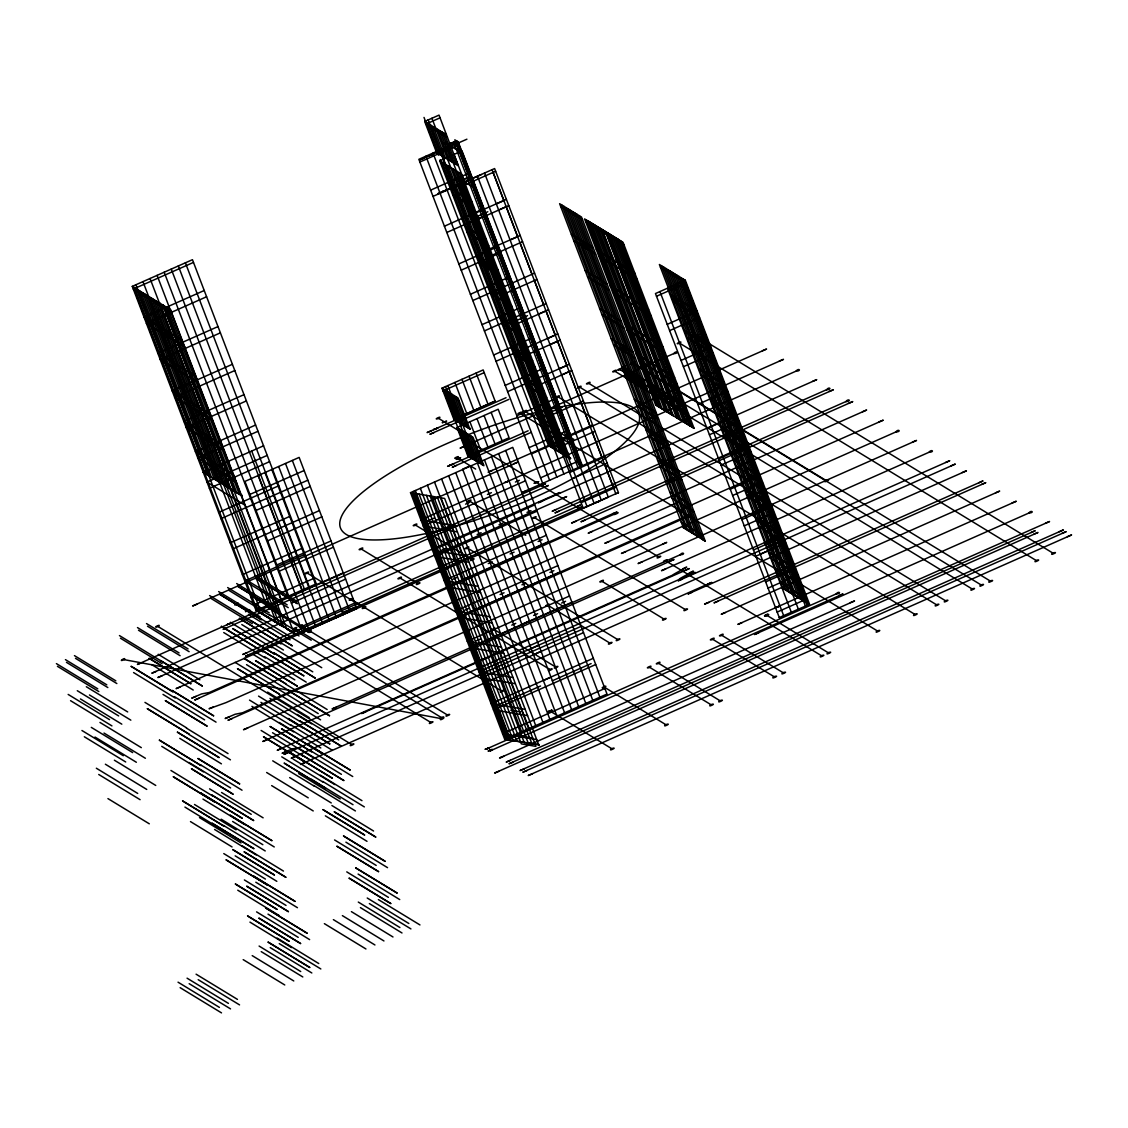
<?xml version="1.0" encoding="UTF-8"?>
<svg xmlns="http://www.w3.org/2000/svg" width="1128" height="1128" viewBox="0 0 1128 1128"><rect width="100%" height="100%" fill="white"/><g stroke="black" fill="none" stroke-linecap="round" stroke-linejoin="round"><path stroke-width="1.5" d="M304.814 762.866L300.499 764.446L711.712 582.415L707.51 584.177M513.282 762.19L508.968 763.769L1035.208 530.738L1031.048 532.529M555.723 494.219L560.01 492.555L151.815 673.219L156.031 671.484M562.379 498.266L566.665 496.602L157.878 677.533L162.094 675.799M224.077 484.645L225.529 484.109L224.021 484.659L203.336 472.392L241.575 495.714M679.423 579.115C678.139 579.016 703.209 566.439 689.166 572.996M308.057 631.962C309.763 634.26 314.557 628.183 308.057 631.962L266.518 606.638M492.217 749.274L488.043 751.022L490.835 750.599L843.039 593.948L838.823 595.669M501.043 757.339L502.2 757.226L501.34 757.381M124.306 659.668C126.9 656.214 116.494 662.728 124.306 659.668L440.977 718.578C448.676 715.716 437.932 722.131 440.977 718.578M488.071 748.273L487.366 748.668L488.227 748.357M506.077 739.503L411.847 492.894M504.695 739.305L607.019 694.058L512.732 447.365L410.507 492.668L504.695 739.305L539.339 744.677M507.515 739.559L412.947 493.077M415.485 493.514L509.955 739.968M516.976 741.35L420.349 488.311M528.214 743.07L433.716 496.602M437.354 497.222L531.866 743.69M580.116 387.412C584.473 383.731 572.418 389.823 580.116 387.412L936.353 604.664C943.953 602.507 931.432 608.415 936.353 604.664M237.317 604.368C241.674 600.688 229.604 606.779 237.317 604.368L430.473 722.244C437.988 720.073 425.735 725.938 430.473 722.244M400.525 578.297C404.698 574.66 392.882 580.723 400.525 578.297L549.731 669.383C557.317 667.24 544.81 673.12 549.731 669.383M301.627 625.998C305.773 622.346 293.886 628.423 301.627 625.998L447.167 714.842C454.753 712.699 442.246 718.578 447.167 714.842M825.978 480.429C821.057 484.166 833.789 478.342 825.978 480.429L634.091 363.484C624.433 366.163 638.561 359.606 634.091 363.484M773.991 676.631C769.028 680.41 781.831 674.544 773.991 676.631L712.966 639.449C705.085 641.62 717.986 635.67 712.966 639.449M1052.805 553.044C1047.912 556.837 1060.701 550.859 1052.805 553.044L696.427 335.862C688.503 338.019 701.517 332.097 696.427 335.862M550.619 711.415C555.653 708.454 545.529 713.742 550.605 711.415L611.63 748.611C619.23 746.426 606.864 752.32 611.63 748.611M446.11 143.312C450.833 139.632 438.482 145.484 446.11 143.312L459.618 151.547M453.202 142.889L454.683 141.62L450.41 143.312L453.202 142.889L458.179 145.921M461.479 180.085C466.315 176.391 453.879 182.186 461.479 180.085L473.393 187.347M466.851 178.605L468.346 177.378L464.045 178.999L466.851 178.605L471.828 181.65M438.736 418.46C443.614 414.766 431.178 420.589 438.736 418.46L461.648 432.419M464.524 438.665C469.389 434.957 456.939 440.78 464.524 438.665L658.244 556.71C665.774 554.553 653.521 560.419 658.244 556.71M520.459 413.398C525.281 409.675 512.789 415.541 520.459 413.398L877.274 630.862C884.86 628.705 872.438 634.599 877.274 630.862M525.408 411.664C530.273 407.969 517.865 413.75 525.408 411.664L571.163 439.553C578.833 437.438 566.214 443.233 571.318 439.497M558.332 397.07C563.027 393.418 550.816 399.199 558.332 397.07L914.709 614.266C922.239 612.137 909.817 618.003 914.709 614.266M615.169 371.422C619.949 367.728 607.668 373.537 615.169 371.422L971.983 588.872C979.597 586.729 967.133 592.609 971.983 588.872M588.999 383.478C593.638 379.826 581.399 385.635 588.999 383.478L945.377 600.674C952.948 598.503 940.653 604.368 945.377 600.674M624.193 367.418C629.071 363.724 616.621 369.547 624.193 367.418L981.007 584.868C988.579 582.725 976.185 588.604 981.007 584.868M620.118 369.688C624.997 365.966 612.504 371.803 620.118 369.688L667.367 398.48C675.122 396.337 662.418 402.174 667.522 398.424M679.733 343.25C684.597 339.556 672.175 345.379 679.733 343.25L1036.11 560.447C1043.767 558.289 1031.302 564.155 1036.11 560.447M457.249 457.869C462.085 454.175 449.663 459.984 457.249 457.869L475.649 469.079M158.103 626.576C162.841 622.91 150.588 628.719 158.103 626.576L351.414 744.381C358.93 742.266 346.522 748.09 351.414 744.381M253.405 597.234C258.27 593.554 245.848 599.363 253.405 597.234L309.255 631.271M307.521 573.25C312.287 569.569 299.963 575.407 307.521 573.25L363.371 607.287C370.929 605.13 358.662 610.995 363.371 607.287M361.651 549.251C366.529 545.529 354.037 551.38 361.651 549.251L417.501 583.289C424.988 581.174 412.622 587.011 417.501 583.289M415.767 525.267C420.49 521.573 408.139 527.425 415.767 525.267L471.617 559.305C479.16 557.176 466.71 563.013 471.617 559.305M469.882 501.269C474.676 497.589 462.325 503.44 469.882 501.269L525.733 535.306M351.696 599.687C356.589 595.965 344.082 601.802 351.696 599.687L501.283 690.858C508.813 688.7 496.574 694.538 501.283 690.858M467.782 548.222C472.477 544.542 460.139 550.379 467.782 548.222L617.383 639.393C625.039 637.221 612.504 643.143 617.383 639.393M534.996 517.963C539.861 514.241 527.396 520.078 534.996 517.963L685.02 609.402C692.578 607.245 680.311 613.11 685.02 609.402M295.578 628.677C300.316 625.025 288.035 630.806 295.578 628.677L441.259 717.464C448.775 715.293 436.508 721.173 441.259 717.464M615.169 513.099C609.402 517.569 626.266 509.771 612.673 513.748L209.3 692.507L201.672 693.889L191.732 698.161L195.948 696.427M615.324 513.198L616.847 511.999L612.589 513.691M494.078 629.48C498.985 625.786 486.549 631.567 494.078 629.48L555.399 666.859C562.942 664.688 550.675 670.554 555.399 666.859M548.194 605.496C552.917 601.802 540.636 607.639 548.194 605.496L609.529 642.875C617.058 640.704 604.805 646.57 609.529 642.875M602.31 581.498C607.061 577.818 594.78 583.641 602.31 581.498L663.645 618.877C671.216 616.72 658.808 622.614 663.645 618.877M666.056 561.011C670.808 557.345 658.555 563.154 666.056 561.011L821.353 655.65C828.897 653.521 816.559 659.33 821.353 655.65M604.735 687.431C609.444 683.737 597.135 689.589 604.735 687.431L665.76 724.613C673.388 722.442 660.98 728.335 665.76 724.613M649.827 667.438C654.621 663.743 642.382 669.553 649.827 667.438L710.851 704.619C718.409 702.476 706.156 708.356 710.851 704.619M658.851 663.433C663.701 659.725 651.18 665.591 658.851 663.433L719.875 700.629C727.475 698.486 714.997 704.365 719.875 700.629M721.99 635.445C726.883 631.722 714.391 637.574 721.99 635.445L783.015 672.64C790.742 670.54 777.897 676.363 783.17 672.57M766.984 615.394C773.3 612.758 761.09 618.722 766.405 614.887C772.483 612.137 759.172 617.298 766.984 615.394L828.107 652.647C835.848 650.532 823.045 656.383 828.262 652.576M990.017 580.878C984.843 584.6 997.885 578.861 990.017 580.878L633.217 363.427M424.692 121.472L439.032 115.112L458.222 165.76L436.564 152.562L424.692 121.472L446.35 134.655M440.061 117.82L425.735 124.179L447.379 137.376M294.958 633.344L256.014 610.431L132.272 286.371L192.451 259.694L316.277 583.81M582.429 465.85L458.208 141.888L418.855 159.33L542.709 483.433M424.227 158.117L420.011 159.838L466.907 139.195M193.48 262.401L133.301 289.078L171.569 312.4M419.898 162.037L459.237 144.595L455.853 142.537M439.709 160.796L462.001 150.912L570.726 435.648L548.434 445.518L439.709 160.796L461.366 173.98L570.091 458.715L570.754 458.306M204.21 290.502L144.031 317.179L182.299 340.501M430.628 190.138L469.967 172.697L466.583 170.624M450.213 188.291L494.614 168.565L618.454 492.682M441.936 192.084L437.678 193.776L481.402 174.544M206.593 296.749L146.414 323.426L184.71 346.761M433.011 196.385L472.35 178.943L468.966 176.885M440.188 159.753L451.637 188.799M460.576 186.825L495.643 171.273M455.007 190.392L450.721 188.207L454.697 190.632M217.986 326.584L157.807 353.261L196.075 376.583M444.404 226.22L483.743 208.779L480.359 206.72M471.307 214.912L506.373 199.374M496.292 203.914L503.878 200.558L493.091 172.316M473.647 218.028L487.818 211.74M220.383 332.845L160.204 359.522L198.486 382.843M446.787 232.481L486.14 215.039L482.756 212.981M498.632 210.034L506.204 206.678L517.653 236.654L510.082 240.01M473.689 221.173L508.756 205.62M485.082 251.008L520.149 235.456M232.382 364.288L172.217 390.965L210.485 414.286M458.8 263.924L498.153 246.482L494.769 244.423M487.465 257.254L522.546 241.716M234.779 370.548L174.6 397.225L212.868 420.547M461.197 270.184L500.536 252.742L497.152 250.684M243.986 394.659L183.808 421.336L222.075 444.658M470.404 294.295L509.743 276.853L506.359 274.795M246.369 400.919L186.191 427.597L224.458 450.918M472.787 300.556L534.545 273.159M501.875 294.972L536.942 279.42M255.577 425.03L195.412 451.708L233.679 475.029M481.994 324.667L521.347 307.225L517.963 305.166M257.974 431.291L197.795 457.968L236.076 481.289M484.377 330.927L546.149 303.531M513.325 321.931L527.509 315.657M538.409 314.19L545.98 310.834L555.244 335.101L547.672 338.456M513.466 325.329L548.532 309.791M203.308 472.392L263.599 445.786M207.566 474.606L136.15 288.74M209.737 475.931L138.321 290.065M214.08 478.568L142.678 292.702M207.002 482.079L267.181 455.402M493.599 355.038L532.938 337.596L529.554 335.538M216.252 479.894L144.849 294.027M220.609 482.544L149.192 296.678M209.385 488.339L269.564 461.662M495.982 361.298L557.74 333.902M222.78 483.87L151.363 298.003M470.559 428.668L453.837 419.292L441.964 388.187L483.165 369.928L495.107 401.089L454.33 419.221L470.263 428.908M783.481 588.407L809.537 604.255L685.331 280.308L655.467 293.548L779.321 617.65M226.869 486.69L228.702 485.999M484.194 372.635L442.994 390.894L459.054 400.68M656.496 296.255L686.374 283.015L660.43 267.209M549.999 344.562L557.584 341.206L566.848 365.472L559.262 368.828M525.07 355.701L560.137 340.162M228.984 487.987L231.451 489.157L228.942 488.015L157.878 301.98M235.033 490.92L234.201 491.173L235.16 491.413M236.753 492.724L165.661 306.717M239.192 493.881L167.776 308.014M241.279 495.178L242.238 495.305M249.838 494.459L304.095 470.531M218.606 512.45L278.771 485.773M505.189 385.409L544.528 367.968L541.158 365.909M220.989 518.697L307.845 480.19M507.572 391.67L569.344 364.274M667.226 324.356L697.104 311.116L671.146 295.296M441.964 388.187L458.024 397.972L469.897 429.077L453.879 419.32L495.136 401.089M431.375 430.91L427.075 432.574L506.035 397.719M561.603 374.933L569.175 371.577L578.438 395.829M256.042 510.462L310.228 486.45M536.66 386.072L571.727 370.534M434.069 432.546L429.853 434.266L508.813 399.411M669.623 330.617L699.487 317.377L673.543 301.557M456.981 427.512L498.181 409.252L509.109 437.749L467.838 455.952L456.981 427.512L473.041 437.297L483.898 465.737L467.838 455.952M230.197 542.822L290.375 516.145M516.793 415.781L556.132 398.339L552.748 396.281M232.579 549.068L319.45 510.561M464.327 446.42L460.111 448.14L673.585 353.656C680.029 353.388 676.194 349.92 673.698 353.698M548.208 413.285L562.379 406.996M267.632 540.834L321.832 516.821M548.264 416.444L583.331 400.905M681.016 360.452L710.88 347.198L684.936 331.392M468.331 455.895L469.657 456.995M451.82 464.623L447.59 466.357L528.172 430.783M456.459 465.483L452.243 467.218L530.95 432.461M683.399 366.699L713.277 353.459L687.319 337.653M242.379 574.73L302.558 548.053M528.976 447.689L568.315 430.261L564.931 428.189M276.853 564.959L331.04 540.932M557.472 440.554L592.538 425.016M492.358 470.461L488.128 472.195L766.575 349.046L762.359 350.78M244.776 580.99L304.955 554.313M531.359 453.949L570.712 436.508L567.328 434.449M550.436 446.688L552.931 447.872M196.822 604.27L192.606 605.99L517.865 462.099L513.649 463.819M441.668 161.981L550.394 446.716L553.228 447.633M279.236 571.205L333.423 547.179M559.855 446.815L594.921 431.263M554.948 449.438L555.78 449.184M655.608 404.924L694.101 428.386L623.065 242.351L584.572 218.902L655.608 404.924L656.496 404.656M586.377 220.002L657.412 406.024L659.598 406.968M659.894 406.714L659.274 407.095L588.153 221.032L619.427 240.081L690.519 426.271M559.601 451.933L431.911 118.271M660.754 407.673L589.352 221.807M563.958 454.584L454.852 170.018M664.801 410.141L593.384 224.275M779.265 361.087L783.481 359.353L420.885 519.839L455.007 525.62M666.916 411.424L595.499 225.558M459.195 172.669L567.92 457.404L570.458 458.56M430.149 519.839L434.111 518.09M465.568 504.131L469.53 502.383M487.437 494.445L491.399 492.682M515.411 482.037L519.374 480.288M671.16 414.004L599.744 228.138M525.493 480.782L423.282 526.099L457.404 531.88M697.795 404.402L727.673 391.162L701.715 375.356M676.447 417.571L689.984 425.82M253.913 604.918L314.092 578.255M540.509 477.877L579.848 460.45L576.464 458.377M677.378 417.811L605.976 231.945M679.31 418.981L607.893 233.115M458.208 141.888L454.824 139.83L578.565 463.89L579.454 463.608M681.086 420.406L610.008 234.398M581.103 465.046L456.981 141.141M581.484 465.568L457.686 141.578M256.014 610.431L316.305 583.825M525.93 490.934L521.672 492.64L795.889 371.211C802.276 370.971 798.483 367.46 796.001 371.267M683.54 421.562L612.123 235.696M289.036 596.867L343.222 572.855M569.654 472.477L604.721 456.925M141.691 662.77L137.404 664.434L545.585 483.729L541.482 485.548M685.669 422.859L614.252 236.993M227.32 627.633L223.104 629.353L548.377 485.463L544.147 487.183M687.474 424.283L616.367 238.276M689.701 425.312L618.285 239.446M291.419 603.127L345.619 579.101M572.037 478.737L607.118 463.185M690.533 426.158L691.365 425.905M692.338 427.258L621.26 241.251M694.143 428.358L690.829 426.031M542.554 501.072L538.296 502.764L816.742 379.628L812.569 381.377M534.7 504.893L432.489 550.21L466.611 555.991M707.002 428.527L736.88 415.273L710.922 399.467M275.147 622.036L256.521 610.347L276.825 622.712M275.133 622.078L277.121 622.473M441.725 550.182L445.687 548.419M477.158 534.475L481.12 532.712M499.013 524.788L502.975 523.025M527.002 512.38L530.964 510.617M279.631 624.757L284.03 627.154M280.463 624.503L281.958 625.885M537.097 511.153L434.872 556.471L468.994 562.252M709.399 434.774L739.263 421.534L713.319 405.727M155.706 300.654L279.518 624.757L284.467 626.942M556.414 509.518L552.156 511.21L826.373 389.794C832.675 389.611 829.165 385.973 826.486 389.837M163.081 305.096L286.864 629.227L287.739 628.945M289.783 630.622L286.893 629.227M559.15 511.167L554.92 512.902L833.366 389.752L829.15 391.486M300.57 627.055L354.756 603.043M581.188 502.665L616.255 487.113M247.004 652.802L242.746 654.494L580.497 505.006L576.352 506.81M293.689 633.33L294.648 633.583M249.781 654.48L245.509 656.186L579.073 508.474C585.488 508.206 581.611 504.766 579.186 508.516M302.671 632.54L356.857 608.542L299.146 457.404L244.945 481.416L302.699 632.653M618.37 492.626L583.176 508.094L459.533 184.104M180.339 686.924L176.081 688.63L608.316 497.194M492.062 169.693L615.817 493.754L618.426 492.724M575.816 521.333L571.558 523.039L845.774 401.624C852.105 401.427 848.524 397.817 845.887 401.667M546.304 535.264L444.079 580.582L478.201 586.363M718.606 458.884L748.47 445.645L722.526 429.839M585.206 520.093L580.948 521.785L852.768 401.582L848.552 403.316M452.836 579.284L456.798 577.522M488.269 563.577L492.231 561.829M510.138 553.89L514.1 552.128M538.112 541.482L542.074 539.734M548.687 541.525L446.476 586.842L480.599 592.623M720.989 465.145L750.867 451.905L724.909 436.085M198.993 698.288L194.721 699.994L613.731 514.396M592.355 531.415L588.181 533.177L866.628 410.028L862.455 411.776M213.291 707.002L209.075 708.736L225.938 702.645L675.009 503.722L670.836 505.471M609.078 541.609L604.819 543.301L883.266 420.166L879.036 421.886M557.895 565.636L455.684 610.953L489.806 616.734M730.197 489.256L760.075 476.016L734.116 460.21M464.651 610.22L468.613 608.471M500.085 594.526L504.047 592.764M521.954 584.826L525.916 583.077M549.928 572.432L553.89 570.669M229.365 716.802L225.149 718.536L235.089 714.264L242.562 712.783L689.814 514.664L685.641 516.427M560.292 571.896L458.067 617.199L492.189 622.98M732.594 495.516L762.457 482.276L736.514 466.456M232.213 718.536L227.983 720.256L690.914 515.341L686.74 517.089M625.702 551.747L621.443 553.439L895.674 432.024C902.076 431.77 898.212 428.302 895.787 432.066M683.427 527.735L684.259 527.481M685.993 528.961L561.871 205.07M690.336 531.612L566.214 207.707M247.737 727.997L243.507 729.717L666.733 542.399L662.573 544.161M696.85 535.588L572.742 211.683M642.241 561.829L638.067 563.577L916.528 440.428L912.355 442.19M699.036 536.914L574.913 213.009M569.499 596.007L467.274 641.324L501.396 647.105M741.801 519.627L771.665 506.387L745.721 490.581M579.256 215.659L702.998 539.72L705.296 541.059M476.354 640.845L480.316 639.097M511.774 625.138L515.736 623.389M533.643 615.451L537.605 613.688M561.617 603.043L565.579 601.294M521.883 624.348L529.469 620.978M571.882 602.267L469.671 647.571L503.793 653.352M744.184 525.888L774.062 512.648L748.104 496.828M336.37 707.27L332.069 708.934L680.057 554.821C686.473 554.567 682.595 551.113 680.17 554.863M267.068 739.785L262.81 741.477L674.036 559.474L669.806 561.208M665.675 568.935L661.501 570.697L928.922 452.3C935.408 452.004 931.347 448.634 929.035 452.342M682.51 568.935C696.385 562.435 671.682 574.913 672.767 575.068L277.22 750.261L281.436 748.541M365.853 711.853L361.594 713.545L689.293 568.568L685.119 570.317M286.399 751.586L282.113 753.25L292.053 748.978L299.54 747.511M288.19 752.644L283.96 754.378L695.2 572.375L690.971 574.096M682.398 579.129L678.139 580.835L949.776 460.703L945.602 462.452M581.089 626.378L478.878 671.696L513 677.477M753.391 549.999L783.269 536.759L757.311 520.939M531.147 648.6L538.733 645.244M295.451 756.451L291.221 758.171L955.317 464.073L951.101 465.808M533.488 654.705L541.059 651.349M760.216 554.215L767.787 550.859M583.486 632.639L481.261 677.942L515.383 683.723M755.788 556.259L785.652 543.019L759.708 527.199M692.183 592.256L687.967 593.977L966.414 470.827L962.184 472.561M708.849 602.423L704.591 604.114L983.024 480.923L978.935 482.742M718.254 601.168L713.982 602.874L985.816 482.657L981.586 484.391M593.286 658.301L491.061 703.604L525.183 709.385M765.588 581.921L795.451 568.681L769.507 552.861M543.343 680.522L550.915 677.167M493.867 706.706L540.552 686.007M552.283 680.804L591.114 663.588M595.669 664.547L493.458 709.864L527.58 715.645M767.971 588.167L797.848 574.928L771.89 559.121M725.487 612.546L721.215 614.252L999.676 491.103L995.502 492.851M783.185 588.534L784.016 588.28M785.68 589.718L661.558 265.813M787.852 591.044L663.729 267.139M792.194 593.695L668.072 269.789M794.366 595.006L670.244 271.115M742.069 622.656L737.853 624.39L1016.3 501.241L1012.07 502.961M798.709 597.657L674.6 273.766M800.894 598.982L676.772 275.091M550.661 710.851L549.392 711.218L550.478 710.739M803.065 600.308L678.943 276.416M604.805 688.489L502.594 733.792L536.716 739.573M777.107 612.109L806.985 598.869L781.027 583.049M681.115 277.742L805.223 601.633M807.408 602.958L683.286 279.053M779.208 617.608L809.495 604.312M489.538 747.638L836.045 593.977C842.531 593.695 838.428 590.325 836.158 594.033M490.609 750.642L490.017 750.12M489.862 750.19L491.117 749.81M490.412 750.529L491.625 750.12M490.581 750.628L491.667 750.148M758.749 632.822L754.477 634.514L1028.708 513.099C1035.405 512.676 1030.865 509.532 1028.821 513.141M503.708 756.282L499.549 758.03L854.545 600.956L850.315 602.676M510.42 760.357L506.19 762.091L1049.562 521.503L1045.388 523.265M498.858 771.312L494.628 773.047L1038 532.472L1033.77 534.193M524.351 768.873L520.05 770.537L1063.394 529.92L1059.305 531.725M527.044 770.495L522.828 772.215L1066.186 531.64L1061.97 533.375M532.486 773.808L528.228 775.514L1071.586 534.94L1067.426 536.688M504.794 739.305L539.156 744.903M436.635 152.59L438.891 153.591M450.777 188.15L471.885 201.559M468.402 455.811L469.601 457.009L458.743 428.598M410.507 492.668L444.644 498.449L538.817 745.086M510.843 710.316L520.417 711.937M518.147 735.583L532.726 738.05M438.877 153.605L441.02 154.917M464.651 182.003L454.062 154.423M657.441 406.038L659.217 407.109M555.314 449.367L568.286 457.235M567.948 457.404L570.091 458.701L548.419 445.504M703.026 539.734L705.254 541.073L581.498 217.027L559.615 203.689L683.371 527.749L705.254 541.087M578.029 467.796L454.203 143.665M798.384 609.219L674.544 285.088M791.348 612.321L667.48 288.218M601.323 500.282L477.454 176.165M783.664 615.648L659.936 291.574M549.632 480.288L425.919 156.2M473.704 453.371L462.847 424.918M471.645 454.373L445.489 386.551M467.486 455.007L483.531 464.792M592.764 700.276L498.604 453.625M585.799 703.449L491.54 456.755M578.622 706.537L484.462 459.886M564.62 712.825L470.207 465.808L462.635 469.163L556.95 716.153M549.872 719.297L455.712 472.632M349.948 611.489L292.349 460.506M535.715 725.558L441.57 478.906M528.651 728.688L434.491 482.037M427.427 485.181L521.672 731.889M280.83 599.447L157.102 275.359M273.766 602.578L150.038 278.489M266.687 605.708L142.96 281.633M257.381 610.897L133.344 287.02M293.675 633.372L294.281 633.724L170.511 309.622M685.331 280.308L659.386 264.502L783.128 588.548L809.086 604.354M560.658 206.41L582.541 219.734M585.601 221.61L624.094 245.072M571.388 234.497L593.272 247.836M596.331 249.711L634.824 273.159M582.499 244L586.856 246.651M673.599 299.512L677.956 302.177M688.785 308.762L693.142 311.427M573.771 240.757L595.654 254.096M598.728 255.957L637.207 279.42M585.164 270.593L607.047 283.932M610.107 285.793L648.6 309.255M456.727 197.062L459.054 198.472M452.624 194.608L474.282 207.806M587.547 276.839L609.444 290.178M612.504 292.053L650.997 315.502M464.637 226.065L486.281 239.263M599.56 308.296L621.443 321.635M624.517 323.496L663.01 346.959M699.332 369.096L725.276 384.916M471.123 234.765L473.45 236.175M467.02 232.326L488.678 245.509M601.957 314.543L623.84 327.881M626.9 329.757L665.393 353.219M476.227 256.437L497.885 269.634M611.164 338.668L633.048 352.006M636.107 353.868L674.6 377.33M485.237 264.445L489.594 267.11M622.191 347.917L626.534 350.568M713.277 403.429L717.634 406.08M728.462 412.679L732.819 415.33M478.624 262.697L500.268 275.881M508.742 281.055L512.126 283.114M613.547 344.914L635.431 358.253M638.504 360.128L676.983 383.576M487.832 286.808L509.475 300.006M622.755 369.039L644.638 382.378M647.712 384.239L686.205 407.701M490.215 293.054L511.872 306.252M520.346 311.427L523.73 313.485M625.152 375.286L647.035 388.624M650.095 390.499L688.588 413.948M654.437 394.166L685.246 412.933M655.946 404.769L657.779 405.854M499.422 317.179L521.08 330.363M634.359 399.411L656.242 412.735M505.908 325.865L508.234 327.289M501.819 323.426L523.462 336.623M531.937 341.784L535.321 343.857M636.742 405.657L658.625 418.996M511.026 347.551L532.67 360.734M645.949 429.768L667.832 443.107M520.121 355.799L524.478 358.45M657.06 439.257L661.417 441.908M748.16 494.783L752.517 497.434M763.346 504.033L767.703 506.683M513.409 353.797L535.067 366.995M543.541 372.155L546.925 374.228M648.346 436.028L670.229 449.367M522.616 377.908L544.274 391.106M657.553 460.139L679.437 473.478M525.014 384.169L546.657 397.366M555.131 402.527L558.515 404.585M659.936 466.4L681.82 479.738M534.813 409.831L556.456 423.028M669.736 492.062L691.619 505.4M537.196 416.091L558.854 429.289M672.133 498.322L694.016 511.661M546.333 440.019L567.99 453.216M681.27 522.25L703.153 535.588M548.744 445.349L550.76 446.547M578.904 463.735L582.415 465.836M683.709 527.594L703.364 539.551M578.565 463.89L581.963 465.934M807.126 605.271L683.483 281.055M805.462 606.088L681.622 281.958M571.008 470.898L447.125 146.795M440.061 149.925L563.944 474.042M502.129 440.865L491.131 412.383M432.983 153.07L556.865 477.172M495.051 443.995L484.053 415.513M487.987 447.139L476.989 418.657M132.272 286.371L170.54 309.692M148.205 322.439L152.562 325.09M165.619 333.056L169.975 335.707M187.882 426.356L192.239 429.007M205.296 436.959L209.653 439.61M599.856 697.132L505.682 450.481M236.57 482.601L228.871 477.919L162.813 304.927M227.264 486.633L231.31 489.129M234.497 491.047L241.293 495.164M207.016 482.093L245.284 505.414M571.628 709.653L477.398 463.03M542.949 722.442L448.634 475.776M309.283 586.927L185.387 262.824M302.205 590.057L178.323 265.954M336.384 617.594L278.686 466.569M329.39 620.611L271.848 469.601M254.632 575.534L296.213 600.871M287.922 596.303L164.18 272.229M255.647 578.17L297.214 603.508M255.703 578.311L297.27 603.649M322.707 623.657L265.009 472.632M507.6 738.121L413.285 491.441M245.622 579.524L287.189 604.862M246.623 582.161L288.246 607.654M315.769 626.646L258.171 475.663M236.668 583.571L278.249 608.909M237.684 586.207L279.25 611.545M237.74 586.363L279.307 611.7M308.875 629.692L171.244 269.084M227.659 587.575L269.225 612.913M259.778 608.866L135.896 284.764M269.648 614.859L311.229 640.196M228.66 590.212L270.297 615.691M257.494 610.629L299.061 635.966M218.635 591.565L260.216 616.903M219.636 594.216L261.217 619.54M219.692 594.357L261.273 619.695M248.414 614.309L290.037 639.787M250.797 620.569L292.378 645.907L209.611 595.57M210.626 598.207L252.249 623.699M280.153 642.354L321.734 667.691M239.39 618.313L280.971 643.651M239.446 618.454L281.027 643.792M241.787 624.559L283.41 650.038M271.129 646.358L312.766 671.837M230.366 622.303L272.003 647.782M273.526 652.604L315.093 677.942M273.582 652.76L315.149 678.097M232.763 628.564L274.33 653.902M232.819 628.705L274.386 654.043M262.189 650.391L303.77 675.728M262.246 650.546L303.813 675.884M221.356 626.308L262.923 651.646M221.398 626.449L262.979 651.787M264.572 656.651L306.21 682.13M223.739 632.554L265.376 658.047M253.166 654.395L294.803 679.874M255.562 660.655L297.129 685.993M255.619 660.796L297.186 686.134M244.156 658.399L285.722 683.737M244.212 658.54L285.779 683.878M285.525 684.061L327.162 709.54M246.538 664.646L288.176 690.139M329.489 715.645L287.922 690.308L329.545 715.801M235.132 662.39L276.769 687.883M276.586 688.108L318.223 713.587M237.514 668.65L279.095 693.988L237.571 668.791M278.983 694.354L320.606 719.833M267.576 692.098L309.199 717.577M297.129 714.433L338.752 739.912M269.959 698.359L311.596 723.838M146.499 623.572L188.066 648.91M147.5 626.209L189.137 651.688M299.512 720.679L341.093 746.017M299.569 720.834L341.149 746.158M258.552 696.103L300.175 721.582M288.19 718.48L329.757 743.803M288.246 718.621L329.813 743.958M260.935 702.349L302.572 727.842M137.475 627.577L179.056 652.915M138.49 630.214L180.113 655.692M290.573 724.726L332.21 750.205M249.528 700.093L291.165 725.586M279.166 722.47L320.803 747.949M251.911 706.354L293.548 731.832M308.719 744.79L350.3 770.128L308.776 744.945M281.563 728.73L323.13 754.068M281.605 728.871L323.186 754.209M158.23 654.31L199.867 679.789M311.116 751.051L352.74 776.529M270.142 726.474L311.723 751.812L270.198 726.615M160.627 660.557L202.194 685.894M119.441 635.572L202.25 686.035M120.442 638.208L162.079 663.687M299.78 748.837L341.417 774.33M272.539 732.721L314.162 758.213M149.22 658.301L190.787 683.639M149.263 658.456L190.843 683.779M302.177 755.097L343.744 780.435M302.233 755.238L343.8 780.576M261.132 730.465L302.755 755.943M151.603 664.561L193.226 690.04M290.77 752.841L332.337 778.179M290.827 752.982L332.393 778.32M263.515 736.725L305.082 762.063M263.571 736.866L305.138 762.204M320.324 775.162L361.947 800.654M293.153 759.102L334.776 784.58M322.707 781.422L364.344 806.901M281.746 756.846L323.369 782.324M172.02 690.392L213.587 715.73M172.076 690.548L213.643 715.871M131.172 666.295L172.753 691.633M131.229 666.451L172.81 691.788M311.384 779.208L353.008 804.701M325.71 788.43L284.129 763.092L325.766 788.571M174.403 696.653L216.04 722.131M133.569 672.556L175.192 698.035M298.694 773.596L340.261 798.934M313.767 785.469L355.405 810.947M272.722 760.836L314.345 786.202M162.996 694.397L204.619 719.875M165.379 700.643L206.96 725.981M165.435 700.798L207.016 726.136M289.67 777.601L331.251 802.939M331.914 805.533L373.551 831.012M334.311 811.793L375.878 837.131L334.367 811.934M266.645 772.497L308.226 797.834M74.434 655.622L115.817 680.833M75.477 658.329L116.847 683.54M322.975 809.58L364.555 834.917M323.031 809.721L364.612 835.072M144.962 702.391L186.585 727.87M186.416 728.096L228.039 753.589M325.372 815.84L366.995 841.319M147.345 708.652L188.912 733.975M147.401 708.793L188.968 734.131M188.799 734.356L230.436 759.835M65.424 659.626L106.793 684.837M271.651 785.61L313.231 810.947M66.453 662.333L107.823 687.544M177.392 732.1L218.973 757.438M177.448 732.241L219.029 757.579M343.518 835.904L385.085 861.242M343.575 836.045L385.141 861.383M179.789 738.361L221.412 763.839M56.4 663.616L97.769 688.827M57.429 666.324L98.813 691.549M345.901 842.165L387.538 867.644M86.32 686.726L127.69 711.937M334.579 839.951L376.202 865.43M198.006 758.467L239.587 783.805M198.063 758.622L239.644 783.946M89.45 694.947L130.834 720.157M336.962 846.211L378.543 871.549M337.018 846.352L378.599 871.69M200.403 764.728L242.026 790.206M159.358 740.095L200.925 765.433M159.415 740.236L200.981 765.574M77.296 690.717L118.666 715.928M188.996 762.472L230.62 787.95M161.741 746.355L203.378 771.834M80.44 698.951L121.81 724.162M355.701 867.827L397.282 893.164L355.757 867.968M232.96 794.056L191.379 768.718L233.002 794.211M68.159 694.425L109.529 719.636M358.098 874.073L399.721 899.566M221.553 792.49L263.12 817.828M70.556 700.685L111.926 725.896M346.761 871.874L388.399 897.352M209.611 788.839L251.234 814.317M99.955 722.442L141.324 747.652M349.144 878.12L390.725 903.457M349.201 878.275L390.781 903.613M211.993 795.099L253.574 820.437M212.05 795.24L253.631 820.578M170.948 770.466L212.586 795.945M378.388 899.594L419.954 924.932M104.002 733.059L145.385 758.27M200.587 792.843L242.167 818.181M200.643 792.984L242.224 818.322M173.345 776.727L214.912 802.05M173.388 776.868L214.969 802.205M91.297 727.377L132.667 752.602M367.234 898.015L408.858 923.494M230.225 815.206L271.806 840.543M230.281 815.361L271.848 840.698M202.969 799.089L244.607 824.582M369.364 903.584L410.93 928.922M94.992 737.049L136.361 762.26M232.608 821.466L274.245 846.945M81.949 730.507L123.319 755.732M358.295 902.062L399.918 927.54M221.201 819.21L262.838 844.689M84.332 736.767L125.701 761.978M194.495 804.49L236.062 829.827M360.424 907.631L401.991 932.969M223.598 825.47L265.221 850.949M182.553 800.838L224.119 826.175M182.609 800.979L224.176 826.316M114.379 760.216L155.749 785.44M212.191 823.214L253.758 848.552M212.247 823.355L253.814 848.693M184.936 807.084L226.559 832.577M199.501 817.603L241.068 842.94M351.4 911.635L392.981 936.973M241.815 845.577L283.452 871.07M214.574 829.461L256.197 854.939M105.369 764.22L146.739 789.431M244.212 851.837L285.779 877.175M244.268 851.978L285.835 877.316M190.477 821.593L232.044 846.931M342.376 915.626L383.957 940.963M232.805 849.581L274.372 874.919M232.862 849.722L274.428 875.06M96.345 768.224L137.715 793.435M235.188 855.842L276.825 881.32M98.728 774.471L140.098 799.681M333.366 919.63L374.933 944.968M223.781 853.586L265.418 879.065M253.419 875.948L294.986 901.286M253.476 876.089L295.042 901.427M226.164 859.832L267.745 885.17M226.22 859.973L267.801 885.311M324.37 923.649L365.937 948.972M255.802 882.209L297.439 907.688M244.395 879.953L286.033 905.431M107.935 798.596L149.305 823.807M246.792 886.199L288.359 911.537M246.849 886.354L288.416 911.692M235.385 883.943L276.952 909.281M235.428 884.098L277.009 909.436M237.768 890.203L279.392 915.682M265.602 907.871L307.183 933.208M265.658 908.012L307.239 933.35M267.999 914.131L309.622 939.61M256.592 911.875L298.215 937.354M258.975 918.121L300.556 943.459M259.031 918.262L300.612 943.6M247.568 915.865L289.135 941.203M247.624 916.006L289.191 941.344M277.135 938.059L318.759 963.538M249.951 922.126L291.588 947.605M279.265 943.628L320.831 968.966M268.111 942.063L309.692 967.387M268.168 942.204L309.749 967.542M270.241 947.633L311.822 972.97M259.102 946.054L300.725 971.532M261.231 951.637L302.797 976.961M252.207 955.627L293.773 980.965M243.183 959.632L284.764 984.97M196.089 974.183L237.458 999.394M198.19 979.682L239.559 1004.893M187.065 978.173L228.434 1003.384M189.166 983.672L230.535 1008.897M178.041 982.178L219.41 1007.389M180.142 987.677L221.511 1012.888M684.4 279.744L808.156 603.804M672.415 272.44L796.171 596.5M665.901 268.464L789.642 592.524M619.046 239.911L690.082 425.933L618.877 239.756M605.327 231.494L676.433 417.684M602.253 229.618L673.346 415.809L659.824 407.434L588.59 221.342M601.647 229.308L672.697 415.344M597.614 226.855L668.664 412.876M591.255 222.977L662.291 408.999M577.085 214.334L700.826 538.394M570.556 210.358L694.312 534.418M568.385 209.032L692.141 533.093M564.042 206.396L687.784 530.442M519.994 242.76L532.049 274.358M534.39 280.463L543.654 304.729M580.779 401.949L590.043 426.201M592.369 432.32L602.225 458.123M604.566 464.228L613.759 488.311M484.518 173.035L608.274 497.096M470.376 179.296L594.132 503.356M456.234 142.762L579.975 466.823M463.312 182.44L587.053 506.5M444.178 133.344L456.05 164.434M442.007 132.018L453.879 163.109M457.023 171.343L565.748 456.079M439.835 130.693L451.708 161.797M437.664 129.368L449.536 160.472M452.68 168.692L561.406 453.428M433.307 126.717L445.193 157.821M448.324 166.042L557.063 450.777M431.136 125.391L443.022 156.51M446.11 164.575L554.891 449.452M428.132 119.85L551.902 443.981M428.823 123.981L440.695 155.086L438.552 153.775L426.652 122.656M443.783 163.151L552.565 448.042M424.015 117.425L438.454 155.199M476.115 373.058L487.846 403.782M469.036 376.188L480.768 406.926M461.972 379.318L473.704 410.056M454.894 382.462L466.625 413.186M469.911 421.787L480.768 450.227M456.403 396.986L468.148 427.724M471.419 436.31L482.276 464.75M454.231 395.66L465.963 426.398M469.248 434.999L480.105 463.425M452.06 394.335L463.791 425.073M467.077 433.674L477.934 462.099M447.83 385.593L459.561 416.331M449.889 393.023L461.62 423.747M464.905 432.348L475.762 460.774M447.717 391.698L459.449 422.422M462.734 431.023L473.591 459.463M445.546 390.373L457.277 421.096M460.562 429.697L471.419 458.137M443.727 389.273L455.472 419.997M443.022 388.779L468.571 455.67M441.006 497.843L535.899 746.369L521.319 743.888L426.412 495.361M430.064 495.982L524.238 742.605M419.123 494.134L513.31 740.758M415.315 490.539L509.489 737.176M285.511 463.537L343.25 614.675M251.671 450.96L304.377 588.985M163.743 305.547L234.779 491.582M160.021 303.221L283.791 627.351M153.535 299.329L224.571 485.35M215.899 464.2L276.501 622.91M147.021 295.353L218.056 481.388M140.492 291.376L211.542 477.412M133.978 287.414L205.014 473.436M485.266 749.246L489.58 747.793L485.28 749.189M547.813 711.754L552.043 710.118L547.856 711.655M227.081 624.588L231.381 623.051L227.081 624.588M245.566 611.587L249.88 610.051L245.58 611.531M428.753 155.875L433.053 154.296L428.795 155.777M442.387 191.605L446.702 190.068L442.402 191.548M433.589 429.599L437.89 428.034L433.631 429.5M442.373 422.718L446.674 421.139L442.416 422.605M449.466 465.427L453.78 463.89L449.466 465.427M456.375 459.378L460.675 457.799L456.389 459.322M505.034 482.403L509.348 480.866L505.034 482.403M534.263 483.207L538.578 481.67L534.263 483.207M594.992 502.834L599.306 501.311L595.006 502.792M775.303 607.682L779.617 606.159L775.317 607.639M490.384 749.683L489.679 750.078L490.384 749.683M356.152 606.808L342.503 612.842L356.222 606.864M513.423 736.415L509.405 738.191L514.523 737.092L513.423 736.415M294.013 633.189L287.231 629.057L293.985 633.203M426.835 533.375A159.697 41.609 -20.9 0 0 638.956 414.329A159.697 41.609 -20.9 0 0 403.147 465.286A159.697 41.609 -20.9 0 0 426.835 533.375"/></g></svg>
